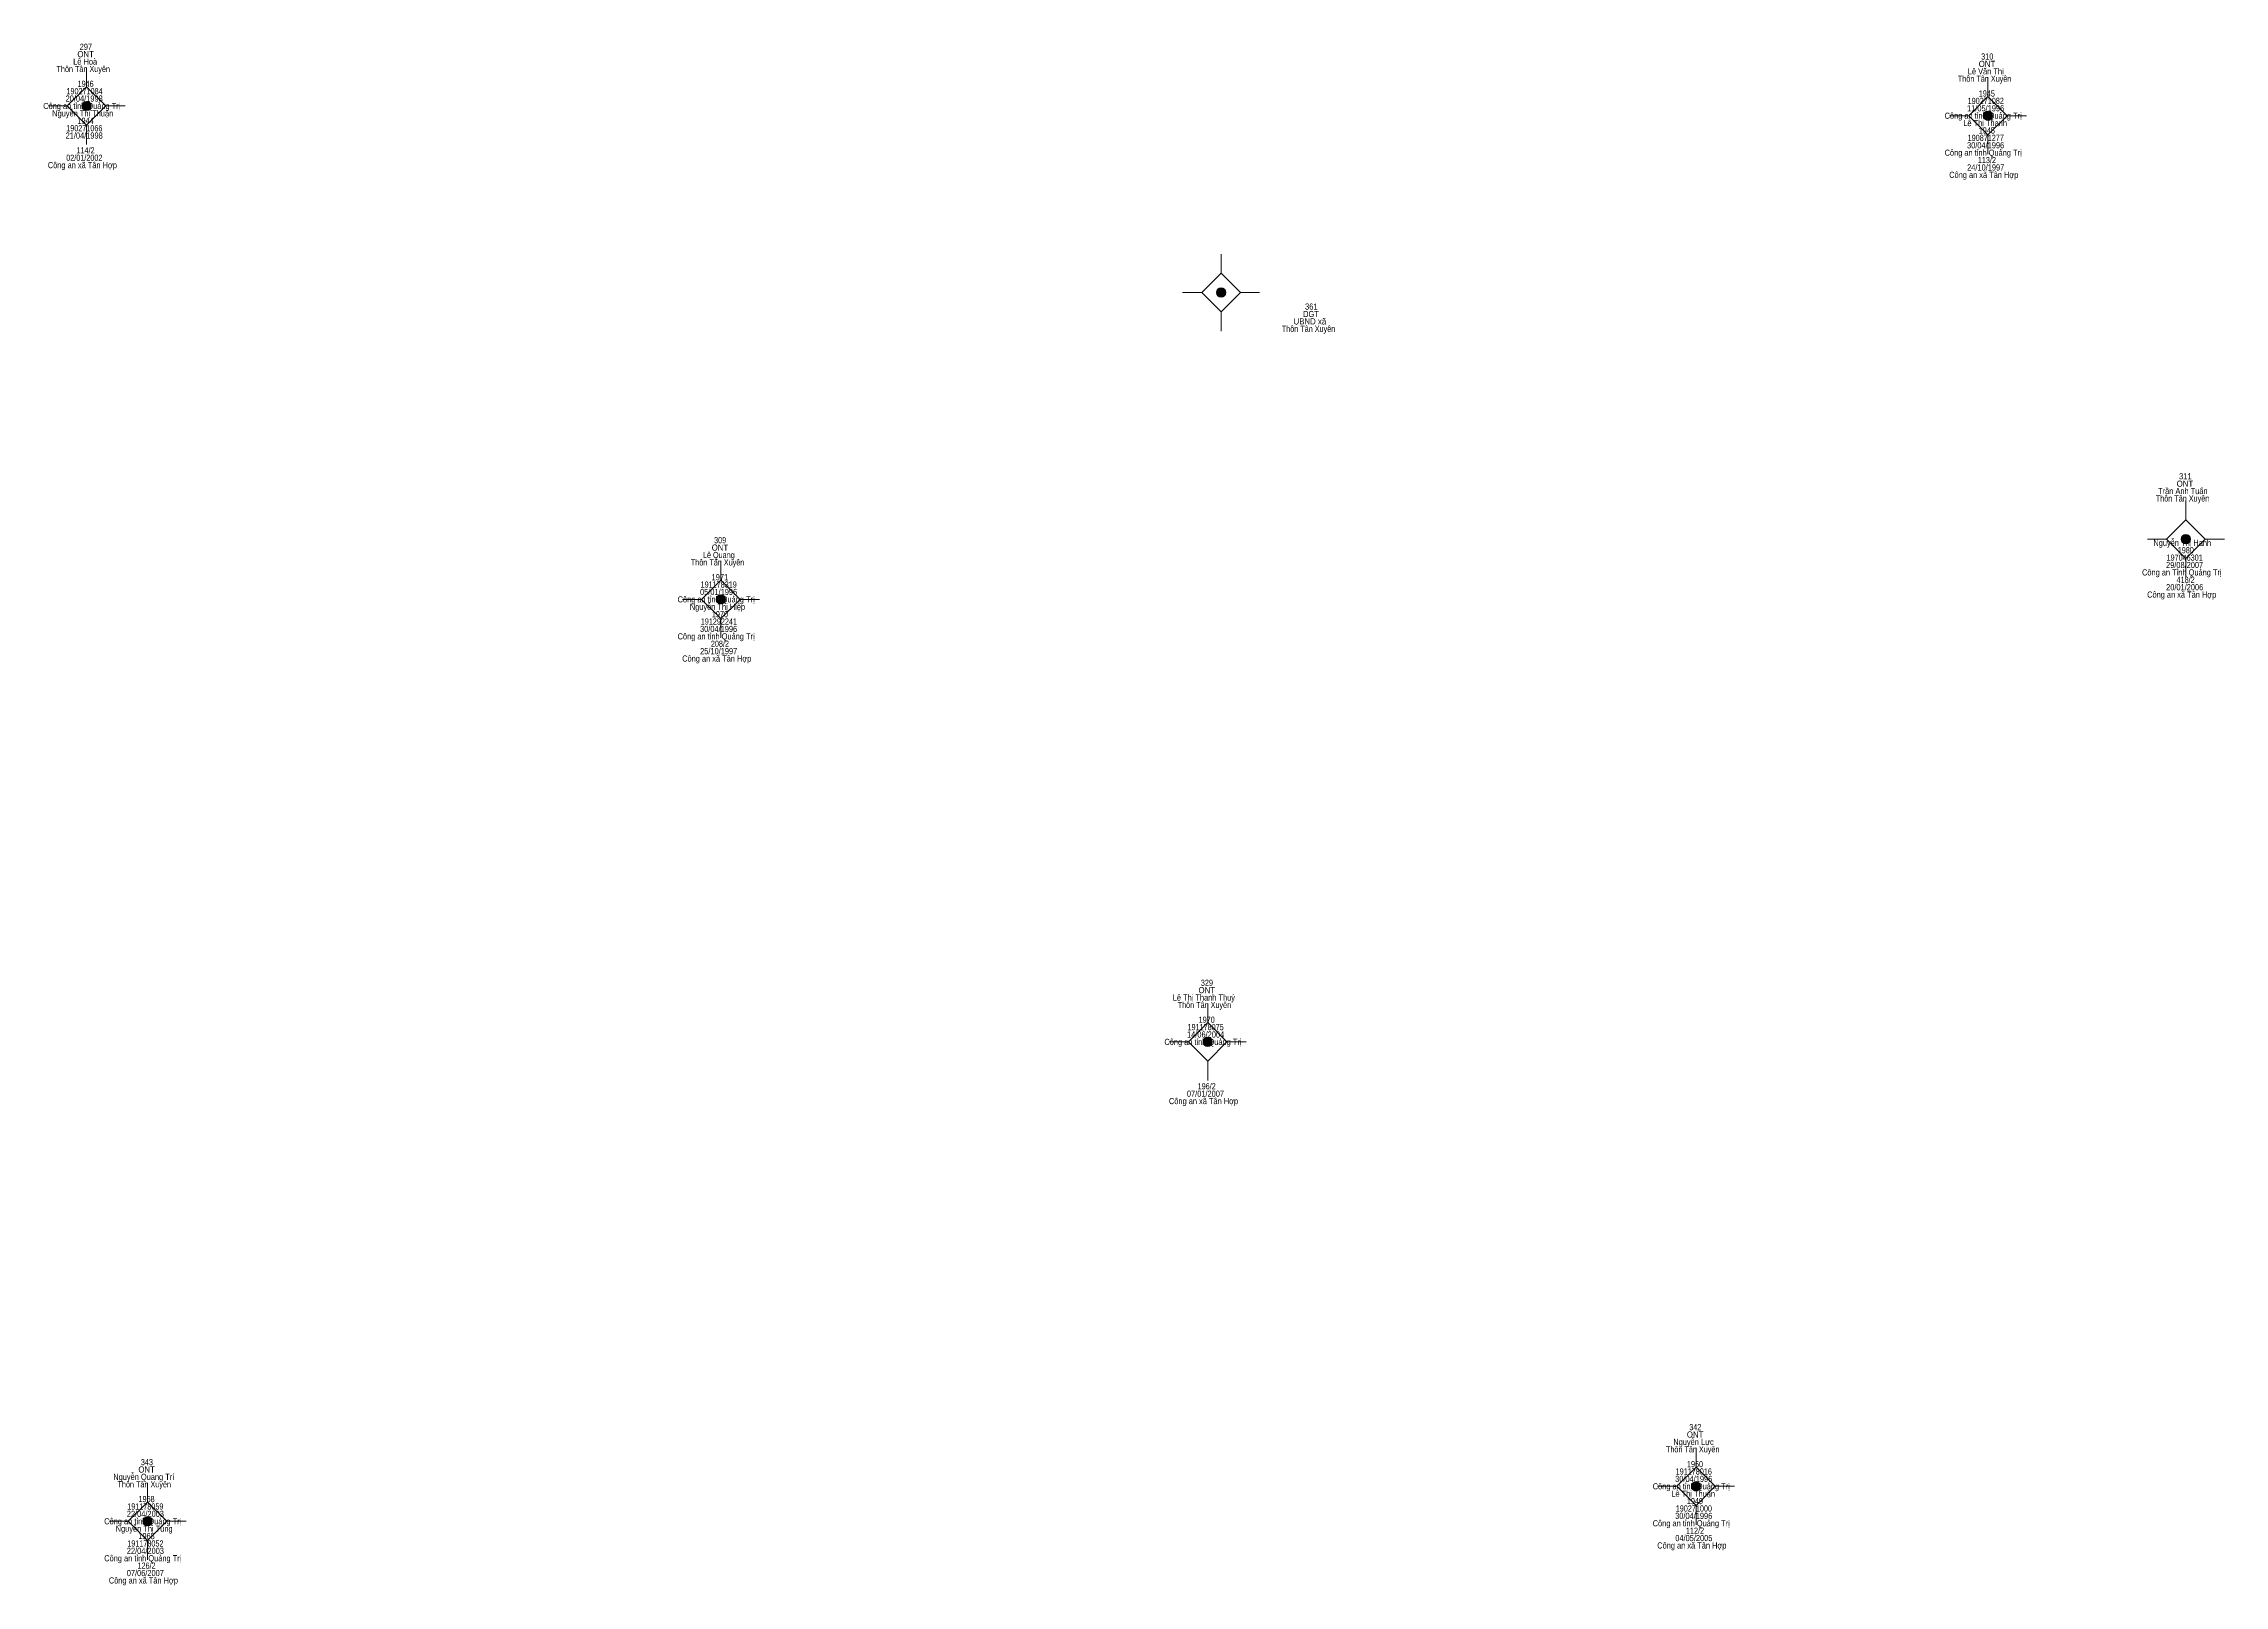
# Model space of a CAD drawing. Header units: metres. Extents: x 550999 to 552168, y 1840994 to 1841978.
# Drawn here: x 551428.8 to 551570.4, y 1841011.8 to 1841111.9 of the extents above; entities that cross this region are included whole.
import ezdxf
from ezdxf.enums import TextEntityAlignment as Align

# ---------------------------------------------------------------- set-up
doc = ezdxf.new("R2010")
doc.units = ezdxf.units.M
doc.header["$LTSCALE"] = 0.16
doc.layers.add('11', color=7, linetype='Continuous', lineweight=13)
doc.layers.add('15', color=7, linetype='Continuous')

msp = doc.modelspace()

# ---------------------------------------------------------------- hatches: boundary and pattern name
at = {"layer": '11'}
for points in [[(551431.8995, 1841107.82, 1), (551431.2995, 1841107.82, 1)], [(551555.3295, 1841107.19, 1), (551554.7295, 1841107.19, 1)], [(551505.5495, 1841095.71, 1), (551504.9495, 1841095.71, 1)], [(551568.1795, 1841079.71, 1), (551567.5795, 1841079.71, 1)], [(551473.0795, 1841075.8, 1), (551472.4795, 1841075.8, 1)], [(551504.6795, 1841047.08, 1), (551504.0795, 1841047.08, 1)], [(551536.3795, 1841018.24, 1), (551535.7795, 1841018.24, 1)], [(551435.8595, 1841015.97, 1), (551435.2595, 1841015.97, 1)]]:
    msp.add_hatch(color=256, dxfattribs=at).paths.add_polyline_path(points)

# ---------------------------------------------------------------- linework, layer by layer
for p, q in [((551431.6, 1841110.32), (551431.6, 1841109.07)), ((551555.03, 1841109.69), (551555.03, 1841108.44)), ((551430.35, 1841107.82), (551429.1, 1841107.82)), ((551434.1, 1841107.82), (551432.85, 1841107.82)), ((551553.78, 1841107.19), (551552.53, 1841107.19)), ((551557.53, 1841107.19), (551556.28, 1841107.19)), ((551431.6, 1841106.57), (551431.6, 1841105.32)), ((551555.03, 1841105.94), (551555.03, 1841104.69)), ((551505.25, 1841098.21), (551505.25, 1841096.96)), ((551504, 1841095.71), (551502.75, 1841095.71)), ((551505.25, 1841094.46), (551505.25, 1841093.21)), ((551507.75, 1841095.71), (551506.5, 1841095.71)), ((551567.88, 1841082.21), (551567.88, 1841080.96)), ((551566.63, 1841079.71), (551565.38, 1841079.71)), ((551570.38, 1841079.71), (551569.13, 1841079.71)), ((551472.78, 1841078.3), (551472.78, 1841077.05)), ((551567.88, 1841078.46), (551567.88, 1841077.21)), ((551471.53, 1841075.8), (551470.28, 1841075.8)), ((551475.28, 1841075.8), (551474.03, 1841075.8)), ((551472.78, 1841074.55), (551472.78, 1841073.3)), ((551504.38, 1841049.58), (551504.38, 1841048.33)), ((551503.13, 1841047.08), (551501.88, 1841047.08)), ((551506.88, 1841047.08), (551505.63, 1841047.08)), ((551504.38, 1841045.83), (551504.38, 1841044.58)), ((551536.08, 1841020.74), (551536.08, 1841019.49)), ((551435.56, 1841018.47), (551435.56, 1841017.22)), ((551534.83, 1841018.24), (551533.58, 1841018.24)), ((551538.58, 1841018.24), (551537.33, 1841018.24)), ((551536.08, 1841016.99), (551536.08, 1841015.74)), ((551434.31, 1841015.97), (551433.06, 1841015.97)), ((551438.06, 1841015.97), (551436.81, 1841015.97)), ((551435.56, 1841014.72), (551435.56, 1841013.47))]:
    msp.add_line(p, q, dxfattribs=at)
for points in [[(551431.6, 1841109.07), (551430.35, 1841107.82), (551431.6, 1841106.57), (551432.85, 1841107.82)], [(551555.03, 1841108.44), (551553.78, 1841107.19), (551555.03, 1841105.94), (551556.28, 1841107.19)], [(551505.25, 1841096.96), (551504, 1841095.71), (551505.25, 1841094.46), (551506.5, 1841095.71)], [(551567.88, 1841080.96), (551566.63, 1841079.71), (551567.88, 1841078.46), (551569.13, 1841079.71)], [(551472.78, 1841077.05), (551471.53, 1841075.8), (551472.78, 1841074.55), (551474.03, 1841075.8)], [(551504.38, 1841048.33), (551503.13, 1841047.08), (551504.38, 1841045.83), (551505.63, 1841047.08)], [(551536.08, 1841019.49), (551534.83, 1841018.24), (551536.08, 1841016.99), (551537.33, 1841018.24)], [(551435.56, 1841017.22), (551434.31, 1841015.97), (551435.56, 1841014.72), (551436.81, 1841015.97)]]:
    msp.add_lwpolyline(points, close=True, dxfattribs=at)
for centre in [(551431.5995, 1841107.82), (551555.0295, 1841107.19), (551505.2495, 1841095.71), (551567.8795, 1841079.71), (551472.7795, 1841075.8), (551504.3795, 1841047.08), (551536.0795, 1841018.24), (551435.5595, 1841015.97)]:
    msp.add_circle(centre, 0.3, dxfattribs=at)

# ---------------------------------------------------------------- texts
at = {"layer": '15'}
for s, width, p in [('297', 0.9, (551431.555, 1841111.46)), ('Thôn Tân Xuyên', 0.85, (551431.385, 1841110.02)), ('Lê Hoà', 0.9, (551431.51, 1841110.5)), ('ONT', 0.95, (551431.54, 1841110.98)), ('Lê Văn Thị', 0.9, (551554.89, 1841109.87)), ('ONT', 0.95, (551554.97, 1841110.35)), ('310', 0.85, (551554.985, 1841110.83)), ('190271084', 0.85, (551431.47, 1841108.58)), ('1946', 0.85, (551431.54, 1841109.06)), ('Thôn Tân Xuyên', 0.85, (551554.815, 1841109.39)), ('1945', 0.85, (551554.96, 1841108.43)), ('Công an tỉnh Quảng Trị', 0.9, (551431.29, 1841107.62)), ('Nguyễn Thị Thuận', 0.9, (551431.35, 1841107.14)), ('20/04/1998', 0.9, (551431.445, 1841108.1)), ('Công an tỉnh Quảng Trị', 0.9, (551554.72, 1841106.99)), ('11/05/1996', 0.9, (551554.88, 1841107.47)), ('190271082', 0.85, (551554.89, 1841107.95)), ('21/04/1998', 0.9, (551431.445, 1841105.7)), ('190271066', 0.85, (551431.455, 1841106.18)), ('1944', 0.85, (551431.535, 1841106.66)), ('Lê Thị Thanh', 0.9, (551554.85, 1841106.51)), ('190871277', 0.85, (551554.89, 1841105.55)), ('1945', 0.85, (551554.96, 1841106.03)), ('02/01/2002', 0.85, (551431.455, 1841104.26)), ('114/2', 0.85, (551431.535, 1841104.74)), ('Công an tỉnh Quảng Trị', 0.9, (551554.72, 1841104.59)), ('30/04/1996', 0.9, (551554.88, 1841105.07)), ('113/2', 0.85, (551554.965, 1841104.11)), ('Công an xã Tân Hợp', 0.9, (551431.33, 1841103.78)), ('Công an xã Tân Hợp', 0.9, (551554.76, 1841103.15)), ('24/10/1997', 0.9, (551554.885, 1841103.63)), ('DGT', 0.9, (551511.085, 1841094.12)), ('361', 0.8, (551511.105, 1841094.6)), ('Thôn Tân Xuyên', 0.85, (551510.925, 1841093.16)), ('UBND xã', 0.95, (551511.015, 1841093.64)), ('ONT', 0.95, (551567.82, 1841083.11)), ('311', 0.8, (551567.845, 1841083.59)), ('Thôn Tân Xuyên', 0.85, (551567.665, 1841082.15)), ('Trần Anh Tuấn', 0.9, (551567.685, 1841082.63)), ('Lê Quang', 0.85, (551472.645, 1841078.48)), ('ONT', 0.95, (551472.72, 1841078.96)), ('309', 0.85, (551472.73, 1841079.44)), ('Nguyễn Thị Hanh', 0.9, (551567.645, 1841079.27)), (' 1980', 0.85, (551567.81, 1841078.79)), ('Thôn Tân Xuyên', 0.85, (551472.565, 1841078)), ('1971', 0.8, (551472.715, 1841077.04)), (' Công an Tỉnh Quảng Trị', 0.9, (551567.55, 1841077.35)), (' 29/08/2007', 0.9, (551567.73, 1841077.83)), (' 197046301', 0.85, (551567.735, 1841078.31)), ('Công an tỉnh Quảng Trị', 0.9, (551472.47, 1841075.6)), ('05/01/1996', 0.9, (551472.63, 1841076.08)), ('191178319', 0.85, (551472.635, 1841076.56)), ('Công an xã Tân Hợp', 0.9, (551567.61, 1841075.91)), (' 20/01/2006', 0.9, (551567.735, 1841076.39)), (' 418/2', 0.85, (551567.8, 1841076.87)), ('Nguyễn Thị Hiệp', 0.9, (551472.555, 1841075.12)), ('1970', 0.85, (551472.715, 1841074.64)), ('Công an tỉnh Quảng Trị', 0.9, (551472.47, 1841073.2)), ('30/04/1996', 0.9, (551472.63, 1841073.68)), ('191292241', 0.85, (551472.65, 1841074.16)), ('Công an xã Tân Hợp', 0.9, (551472.51, 1841071.76)), ('25/10/1997', 0.9, (551472.635, 1841072.24)), ('208/2', 0.85, (551472.715, 1841072.72)), ('ONT', 0.95, (551504.32, 1841050.24)), ('329', 0.85, (551504.33, 1841050.72)), ('Lê Thị Thanh Thuý', 0.9, (551504.13, 1841049.76)), ('Thôn Tân Xuyên', 0.85, (551504.165, 1841049.28)), ('14/06/2004', 0.9, (551504.245, 1841047.36)), ('191178075', 0.85, (551504.245, 1841047.84)), ('1970', 0.85, (551504.315, 1841048.32)), ('Công an tỉnh Quảng Trị', 0.9, (551504.07, 1841046.88)), ('Công an xã Tân Hợp', 0.9, (551504.11, 1841043.04)), ('07/01/2007', 0.9, (551504.235, 1841043.52)), ('196/2', 0.85, (551504.315, 1841044)), ('342', 0.85, (551536.035, 1841021.88)), ('Thôn Tân Xuyên', 0.85, (551535.865, 1841020.44)), ('Nguyễn Lực', 0.9, (551535.92, 1841020.92)), ('ONT', 0.95, (551536.02, 1841021.4)), ('ONT', 0.95, (551435.5, 1841019.13)), ('343', 0.85, (551435.52, 1841019.61)), ('191178016', 0.85, (551535.935, 1841019)), ('1950', 0.85, (551536.015, 1841019.48)), ('Nguyễn Quang Trí', 0.9, (551435.315, 1841018.65)), ('Thôn Tân Xuyên', 0.85, (551435.345, 1841018.17)), ('Công an tỉnh Quảng Trị', 0.9, (551535.77, 1841018.04)), ('Lê Thị Thuận', 0.9, (551535.895, 1841017.56)), ('30/04/1996', 0.9, (551535.93, 1841018.52)), ('22/04/2003', 0.9, (551435.42, 1841016.25)), ('191178059', 0.85, (551435.415, 1841016.73)), ('1968', 0.85, (551435.495, 1841017.21)), ('190271000', 0.85, (551535.94, 1841016.6)), ('1949', 0.85, (551536.01, 1841017.08)), ('Công an tỉnh Quảng Trị', 0.9, (551435.25, 1841015.77)), ('Nguyễn Thị Tùng', 0.9, (551435.34, 1841015.29)), ('1968', 0.85, (551435.495, 1841014.81)), ('Công an tỉnh Quảng Trị', 0.9, (551535.77, 1841015.64)), ('30/04/1996', 0.9, (551535.93, 1841016.12)), ('112/2', 0.85, (551536.015, 1841015.16)), ('Công an tỉnh Quảng Trị', 0.9, (551435.25, 1841013.37)), ('22/04/2003', 0.9, (551435.42, 1841013.85)), ('191178052', 0.85, (551435.42, 1841014.33)), ('Công an xã Tân Hợp', 0.9, (551535.81, 1841014.2)), ('04/05/2005', 0.9, (551535.94, 1841014.68)), ('Công an xã Tân Hợp', 0.9, (551435.29, 1841011.93)), ('07/06/2007', 0.9, (551435.415, 1841012.41)), ('126/2', 0.85, (551435.495, 1841012.89))]:
    msp.add_text(s, height=0.4, dxfattribs=dict(at, width=width)).set_placement(p, align=Align.CENTER)

doc.saveas('drawing.dxf')
